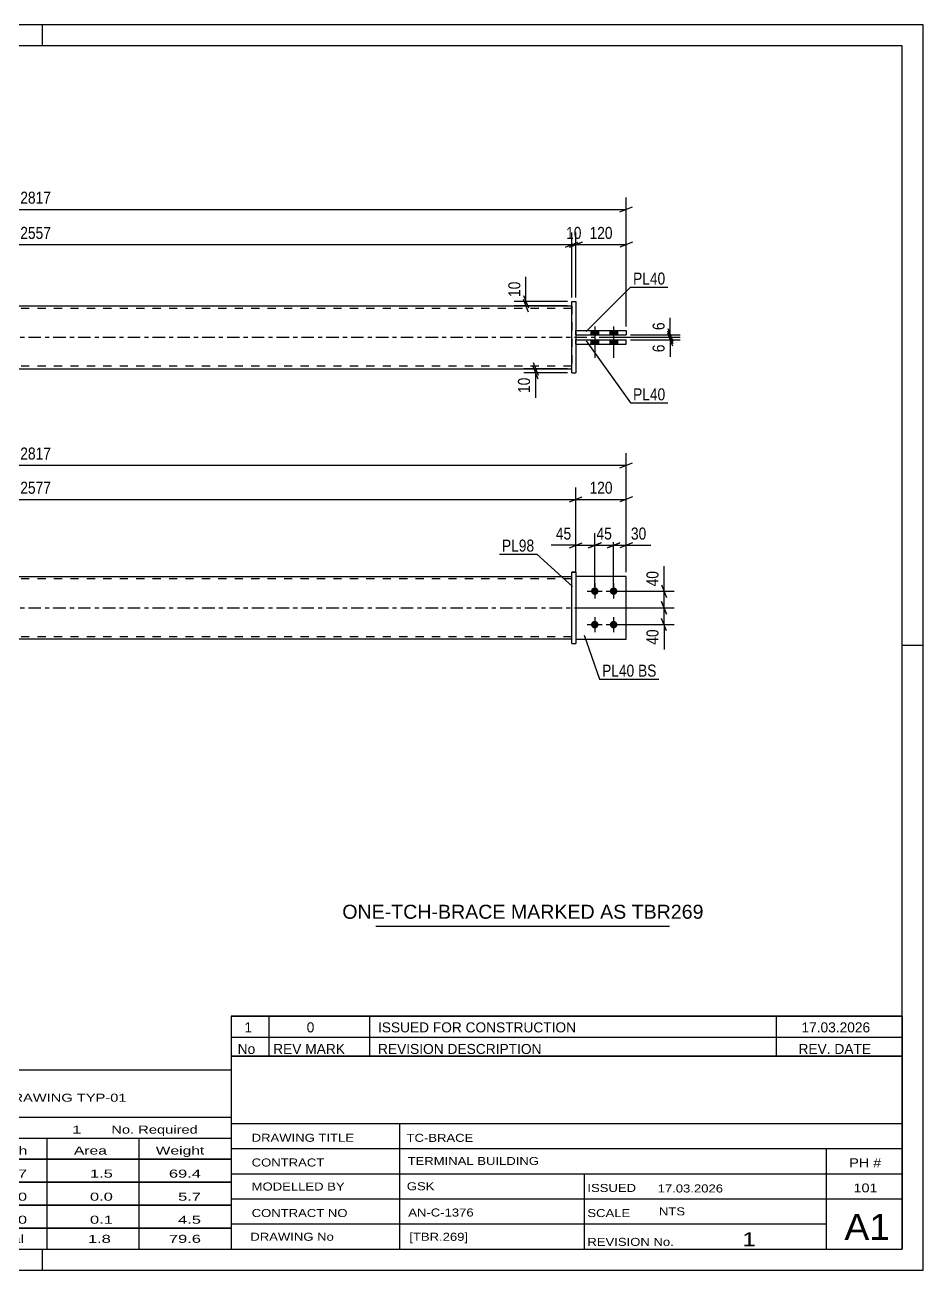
# Model space of a CAD drawing. Header units: millimetres. Extents: x 0 to 420, y 0 to 297.
# Drawn here: x 205.8 to 420, y 0 to 297 of the extents above; entities that cross this region are included whole.
import ezdxf

# ---------------------------------------------------------------- set-up
doc = ezdxf.new("R2010")
doc.units = ezdxf.units.MM
doc.linetypes.add('DXK_LINE_DOT2', pattern=[3.9198, 1.9599, -1.9599])
doc.linetypes.add('DXK_LINE_DOT3', pattern=[5.9187, 2.979, -0.9799, 0.9799, -0.9799])
doc.styles.add('Arial', font='ARIAL.TTF', dxfattribs={"height": 0.2})
doc.styles.add('Arial Narrow', font='ARIALN.TTF', dxfattribs={"height": 0.2})

# ---------------------------------------------------------------- blocks, each defined once
blk = doc.blocks.new('Unknown-580872883-1163')
at = {"color": 5, "linetype": 'Continuous'}
for p, q in [((420, 297), (0, 297)), ((210, 292), (210, 297)), ((420, 0), (420, 297)), ((415, 292), (5, 292)), ((415, 5), (415, 292)), ((420, 149), (415, 149)), ((5, 5), (415, 5)), ((210, 0), (210, 5)), ((0, 0), (420, 0))]:
    blk.add_line(p, q, dxfattribs=at)
blk = doc.blocks.new('Part-580872883-1767 - 1735')
at = {"color": 7, "linetype": 'DXK_LINE_DOT2'}
for p, q in [((349.2, 165.45), (337.2, 165.45)), ((337.2, 165.45), (337.2, 150.45)), ((349.2, 150.45), (349.2, 165.45)), ((337.2, 150.45), (349.2, 150.45))]:
    blk.add_line(p, q, dxfattribs=at)
blk = doc.blocks.new('Part-580872883-1772 - 1735')
at = {"color": 2, "linetype": 'Continuous'}
for p, q in [((349.2, 165.45), (337.2, 165.45)), ((349.2, 150.45), (349.2, 165.45)), ((337.2, 150.45), (349.2, 150.45))]:
    blk.add_line(p, q, dxfattribs=at)
at = {"color": 7, "linetype": 'DXK_LINE_DOT2'}
blk.add_line((337.2, 165.45), (337.2, 150.45), dxfattribs=at)
blk = doc.blocks.new('Part-580872883-1787 - 1735')
at = {"color": 2, "linetype": 'Continuous'}
for p, q in [((337.2, 166.45), (336.2, 166.45)), ((336.2, 149.45), (336.2, 166.45)), ((337.2, 166.45), (337.2, 149.45)), ((336.2, 149.45), (336.2, 149.45)), ((336.2, 149.45), (337.2, 149.45))]:
    blk.add_line(p, q, dxfattribs=at)
at = {"color": 7, "linetype": 'DXK_LINE_DOT2'}
for p, q in [((336.2, 166.45), (336.2, 166.45)), ((336.2, 166.45), (337.2, 166.45)), ((337.2, 166.45), (337.2, 166.45)), ((336.2, 149.45), (337.2, 149.45))]:
    blk.add_line(p, q, dxfattribs=at)
blk = doc.blocks.new('Part-580872883-1807 - 1735')
at = {"color": 2, "linetype": 'Continuous'}
for p, q in [((80.52, 165.45), (336.2, 165.45)), ((336.2, 150.45), (80.52, 150.45))]:
    blk.add_line(p, q, dxfattribs=at)
at = {"color": 7, "linetype": 'DXK_LINE_DOT2'}
for p, q in [((80.52, 150.45), (80.52, 165.45)), ((336.2, 164.85), (80.52, 164.85)), ((336.2, 150.45), (336.2, 165.45)), ((336.2, 151.05), (80.52, 151.05))]:
    blk.add_line(p, q, dxfattribs=at)
at = {"color": 7, "linetype": 'DXK_LINE_DOT3'}
blk.add_line((70.52, 157.95), (346.2, 157.95), dxfattribs=at)
blk = doc.blocks.new('Bolt-580872883-1808 - 1735')
at = {"linetype": 'Continuous'}
for points in [[(341.7, 162.85, -1), (341.7, 161.05, -1)], [(346.2, 162.85, -1), (346.2, 161.05, -1)], [(341.7, 154.85, -1), (341.7, 153.05, -1)], [(346.2, 154.85, -1), (346.2, 153.05, -1)]]:
    blk.add_hatch(color=1, dxfattribs=at).paths.add_polyline_path(points)
at = {"color": 1, "linetype": 'Continuous'}
for p, q in [((341.7, 163.75), (341.7, 160.15)), ((346.2, 163.75), (346.2, 160.15)), ((339.9, 161.95), (343.5, 161.95)), ((344.4, 161.95), (348, 161.95)), ((341.7, 155.75), (341.7, 152.15)), ((346.2, 155.75), (346.2, 152.15)), ((339.9, 153.95), (343.5, 153.95)), ((344.4, 153.95), (348, 153.95))]:
    blk.add_line(p, q, dxfattribs=at)
blk = doc.blocks.new('Part-580872883-1426 - 1390')
at = {"color": 2, "linetype": 'Continuous'}
for p, q in [((336.2, 230.99), (336.2, 230.99)), ((336.2, 213.99), (336.2, 230.99)), ((336.2, 230.99), (337.2, 230.99)), ((337.2, 230.99), (337.2, 230.99)), ((337.2, 230.99), (337.2, 213.99)), ((336.2, 213.99), (337.2, 213.99)), ((336.2, 213.99), (336.2, 213.99)), ((337.2, 213.99), (337.2, 213.99))]:
    blk.add_line(p, q, dxfattribs=at)
at = {"color": 7, "linetype": 'DXK_LINE_DOT2'}
for p, q in [((336.2, 230.99), (336.2, 230.99)), ((336.2, 230.99), (337.2, 230.99)), ((336.2, 213.99), (337.2, 213.99))]:
    blk.add_line(p, q, dxfattribs=at)
blk = doc.blocks.new('Part-580872883-1458 - 1390')
at = {"color": 2, "linetype": 'Continuous'}
for p, q in [((337.2, 224.09), (349.2, 224.09)), ((337.2, 223.09), (349.2, 223.09)), ((349.2, 224.09), (349.2, 223.09))]:
    blk.add_line(p, q, dxfattribs=at)
at = {"color": 7, "linetype": 'DXK_LINE_DOT2'}
for p, q in [((337.2, 223.09), (337.2, 224.09)), ((337.2, 224.09), (349.2, 224.09)), ((337.2, 223.09), (349.2, 223.09)), ((349.2, 224.09), (349.2, 224.09))]:
    blk.add_line(p, q, dxfattribs=at)
blk = doc.blocks.new('Part-580872883-1431 - 1390')
at = {"color": 2, "linetype": 'Continuous'}
for p, q in [((337.2, 221.89), (349.2, 221.89)), ((337.2, 220.89), (349.2, 220.89)), ((349.2, 220.89), (349.2, 221.89))]:
    blk.add_line(p, q, dxfattribs=at)
at = {"color": 7, "linetype": 'DXK_LINE_DOT2'}
for p, q in [((337.2, 220.89), (337.2, 221.89)), ((337.2, 221.89), (349.2, 221.89)), ((337.2, 220.89), (349.2, 220.89))]:
    blk.add_line(p, q, dxfattribs=at)
blk = doc.blocks.new('Part-580872883-1446 - 1390')
at = {"color": 2, "linetype": 'Continuous'}
for p, q in [((80.52, 229.99), (336.2, 229.99)), ((80.52, 214.99), (336.2, 214.99))]:
    blk.add_line(p, q, dxfattribs=at)
at = {"color": 7, "linetype": 'DXK_LINE_DOT2'}
for p, q in [((80.52, 214.99), (80.52, 229.99)), ((336.2, 229.39), (80.52, 229.39)), ((336.2, 229.99), (336.2, 214.99)), ((336.2, 215.59), (80.52, 215.59))]:
    blk.add_line(p, q, dxfattribs=at)
at = {"color": 7, "linetype": 'DXK_LINE_DOT3'}
blk.add_line((70.52, 222.49), (346.2, 222.49), dxfattribs=at)
blk = doc.blocks.new('Bolt-580872883-1447 - 1390')
at = {"linetype": 'Continuous'}
for points in [[(342.6, 224.09), (340.8, 224.09), (340.8, 223.09), (342.6, 223.09)], [(342.6, 224.09), (340.8, 224.09), (340.8, 223.09), (342.6, 223.09)], [(347.1, 224.09), (345.3, 224.09), (345.3, 223.09), (347.1, 223.09)], [(347.1, 224.09), (345.3, 224.09), (345.3, 223.09), (347.1, 223.09)], [(342.6, 221.89), (340.8, 221.89), (340.8, 220.89), (342.6, 220.89)], [(342.6, 221.89), (340.8, 221.89), (340.8, 220.89), (342.6, 220.89)], [(347.1, 221.89), (345.3, 221.89), (345.3, 220.89), (347.1, 220.89)], [(347.1, 221.89), (345.3, 221.89), (345.3, 220.89), (347.1, 220.89)]]:
    blk.add_hatch(color=1, dxfattribs=at).paths.add_polyline_path(points)
at = {"color": 1, "linetype": 'Continuous'}
for p, q in [((340.8, 224.09), (340.8, 223.09)), ((340.8, 224.09), (340.8, 223.09)), ((341.7, 225.09), (341.7, 217.59)), ((341.7, 225.09), (341.7, 217.59)), ((342.6, 224.09), (342.6, 223.09)), ((342.6, 224.09), (342.6, 223.09)), ((345.3, 224.09), (345.3, 223.09)), ((345.3, 224.09), (345.3, 223.09)), ((346.2, 225.09), (346.2, 217.59)), ((346.2, 225.09), (346.2, 217.59)), ((347.1, 224.09), (347.1, 223.09)), ((347.1, 224.09), (347.1, 223.09)), ((340.8, 221.89), (340.8, 220.89)), ((340.8, 221.89), (340.8, 220.89)), ((342.6, 221.89), (342.6, 220.89)), ((342.6, 221.89), (342.6, 220.89)), ((345.3, 221.89), (345.3, 220.89)), ((345.3, 221.89), (345.3, 220.89)), ((347.1, 221.89), (347.1, 220.89)), ((347.1, 221.89), (347.1, 220.89))]:
    blk.add_line(p, q, dxfattribs=at)
blk = doc.blocks.new('StraightDimension-580872883-1818 - 1735')
at = {"color": 7, "linetype": 'Continuous'}
for p, q in [((346.2, 162.95), (346.2, 175.74)), ((349.2, 166.45), (349.2, 175.74)), ((344.7, 172.29), (347.7, 173.49)), ((346.2, 172.89), (349.2, 172.89)), ((350.7, 173.49), (347.7, 172.29))]:
    blk.add_line(p, q, dxfattribs=at)
at = {"color": 0}
blk.add_wipeout([(354.58, 173.64), (354.58, 177.84), (349.73, 177.84), (349.73, 173.64)], dxfattribs=at)
at = {"color": 7, "linetype": 'Continuous'}
blk.add_line((349.2, 172.89), (355.11, 172.89), dxfattribs=at)
blk.add_line((349.2, 172.89), (355.11, 172.89), dxfattribs=at)
at = {"color": 3, "style": 'Arial Narrow'}
blk.add_text('30', height=2.863, dxfattribs=at).set_placement((350.33, 174.24))
blk = doc.blocks.new('StraightDimension-580872883-1834 - 1735')
at = {"color": 7, "linetype": 'Continuous'}
for p, q in [((341.7, 162.95), (341.7, 175.74)), ((346.2, 162.95), (346.2, 175.74)), ((340.2, 172.29), (343.2, 173.49)), ((341.7, 172.89), (346.2, 172.89)), ((347.7, 173.49), (344.7, 172.29))]:
    blk.add_line(p, q, dxfattribs=at)
at = {"color": 0}
blk.add_wipeout([(346.38, 173.64), (346.38, 177.84), (341.52, 177.84), (341.52, 173.64)], dxfattribs=at)
at = {"color": 3, "style": 'Arial Narrow'}
blk.add_text('45', height=2.863, dxfattribs=at).set_placement((342.12, 174.24))
blk = doc.blocks.new('StraightDimension-580872883-1847 - 1735')
at = {"color": 7, "linetype": 'Continuous'}
for p, q in [((337.2, 166.45), (337.2, 175.74)), ((341.7, 162.95), (341.7, 175.74)), ((335.7, 172.29), (338.7, 173.49)), ((337.2, 172.89), (341.7, 172.89)), ((343.2, 173.49), (340.2, 172.29))]:
    blk.add_line(p, q, dxfattribs=at)
at = {"color": 0}
blk.add_wipeout([(336.68, 173.64), (336.68, 177.84), (331.82, 177.84), (331.82, 173.64)], dxfattribs=at)
at = {"color": 7, "linetype": 'Continuous'}
blk.add_line((337.2, 172.89), (331.29, 172.89), dxfattribs=at)
blk.add_line((337.2, 172.89), (331.29, 172.89), dxfattribs=at)
at = {"color": 3, "style": 'Arial Narrow'}
blk.add_text('45', height=2.863, dxfattribs=at).set_placement((332.42, 174.24))
blk = doc.blocks.new('StraightDimension-580872883-1864 - 1735')
at = {"color": 7, "linetype": 'Continuous'}
for p, q in [((67.52, 166.45), (67.52, 194.83)), ((349.2, 166.45), (349.2, 194.83)), ((69.02, 192.58), (66.02, 191.38)), ((67.52, 191.98), (349.2, 191.98)), ((347.7, 191.38), (350.7, 192.58))]:
    blk.add_line(p, q, dxfattribs=at)
at = {"color": 0}
blk.add_wipeout([(212.62, 192.73), (212.62, 196.93), (204.1, 196.93), (204.1, 192.73)], dxfattribs=at)
at = {"color": 3, "style": 'Arial Narrow'}
blk.add_text('2817', height=2.863, dxfattribs=at).set_placement((204.7, 193.33))
blk = doc.blocks.new('StraightDimension-580872883-1884 - 1735')
at = {"color": 7, "linetype": 'Continuous'}
for p, q in [((357.64, 163.45), (358.84, 160.45)), ((347.2, 161.95), (360.64, 161.95)), ((358.24, 157.95), (358.24, 161.95)), ((338.2, 157.95), (360.64, 157.95)), ((358.84, 156.45), (357.64, 159.45))]:
    blk.add_line(p, q, dxfattribs=at)
at = {"color": 0}
blk.add_wipeout([(357.49, 167.34), (353.29, 167.34), (353.29, 162.48), (357.49, 162.48)], dxfattribs=at)
at = {"color": 7, "linetype": 'Continuous'}
blk.add_line((358.24, 161.95), (358.24, 167.86), dxfattribs=at)
blk.add_line((358.24, 161.95), (358.24, 167.86), dxfattribs=at)
at = {"color": 3, "style": 'Arial Narrow'}
blk.add_text('40', height=2.863, rotation=90.0002, dxfattribs=at).set_placement((356.89, 163.08))
blk = doc.blocks.new('StraightDimension-580872883-1893 - 1735')
at = {"color": 7, "linetype": 'Continuous'}
for p, q in [((338.2, 157.95), (360.64, 157.95)), ((357.64, 159.45), (358.84, 156.45)), ((358.24, 153.95), (358.24, 157.95)), ((358.84, 152.45), (357.64, 155.45)), ((347.2, 153.95), (360.64, 153.95))]:
    blk.add_line(p, q, dxfattribs=at)
at = {"color": 0}
blk.add_wipeout([(357.49, 153.43), (353.29, 153.43), (353.29, 148.57), (357.49, 148.57)], dxfattribs=at)
at = {"color": 7, "linetype": 'Continuous'}
blk.add_line((358.24, 153.95), (358.24, 148.05), dxfattribs=at)
blk.add_line((358.24, 153.95), (358.24, 148.05), dxfattribs=at)
at = {"color": 3, "style": 'Arial Narrow'}
blk.add_text('40', height=2.863, rotation=90.0002, dxfattribs=at).set_placement((356.89, 149.17))
blk = doc.blocks.new('StraightDimension-580872883-1903 - 1735')
at = {"color": 7, "linetype": 'Continuous'}
for p, q in [((335.7, 183.23), (338.7, 184.43)), ((337.2, 166.45), (337.2, 186.68)), ((350.7, 184.43), (347.7, 183.23)), ((349.2, 166.45), (349.2, 186.68)), ((337.2, 183.83), (349.2, 183.83))]:
    blk.add_line(p, q, dxfattribs=at)
at = {"color": 0}
blk.add_wipeout([(346.54, 184.58), (346.54, 188.78), (339.86, 188.78), (339.86, 184.58)], dxfattribs=at)
at = {"color": 3, "style": 'Arial Narrow'}
blk.add_text('120', height=2.863, dxfattribs=at).set_placement((340.46, 185.18))
blk = doc.blocks.new('StraightDimension-580872883-1922 - 1735')
at = {"color": 7, "linetype": 'Continuous'}
for p, q in [((81.02, 184.43), (78.02, 183.23)), ((79.52, 158.95), (79.52, 186.68)), ((335.7, 183.23), (338.7, 184.43)), ((337.2, 166.45), (337.2, 186.68)), ((79.52, 183.83), (337.2, 183.83))]:
    blk.add_line(p, q, dxfattribs=at)
at = {"color": 0}
blk.add_wipeout([(212.62, 184.58), (212.62, 188.78), (204.1, 188.78), (204.1, 184.58)], dxfattribs=at)
at = {"color": 3, "style": 'Arial Narrow'}
blk.add_text('2577', height=2.863, dxfattribs=at).set_placement((204.7, 185.18))
blk = doc.blocks.new('StraightDimension-580872883-1658 - 1390')
at = {"color": 7, "linetype": 'Continuous'}
for p, q in [((350.2, 223.09), (362.1, 223.09)), ((359.1, 224.59), (360.3, 221.59)), ((360.3, 220.99), (359.1, 223.99)), ((359.7, 222.49), (359.7, 223.09)), ((344.95, 222.49), (362.1, 222.49))]:
    blk.add_line(p, q, dxfattribs=at)
at = {"color": 0}
blk.add_wipeout([(358.95, 226.64), (354.75, 226.64), (354.75, 223.61), (358.95, 223.61)], dxfattribs=at)
at = {"color": 7, "linetype": 'Continuous'}
blk.add_line((359.7, 223.09), (359.7, 227.17), dxfattribs=at)
blk.add_line((359.7, 223.09), (359.7, 227.17), dxfattribs=at)
at = {"color": 3, "style": 'Arial Narrow'}
blk.add_text('6', height=2.86, rotation=90.0002, dxfattribs=at).set_placement((358.35, 224.21))
blk = doc.blocks.new('StraightDimension-580872883-1535 - 1390')
at = {"color": 7, "linetype": 'Continuous'}
for p, q in [((335.2, 214.99), (324.75, 214.99)), ((335.2, 213.99), (324.75, 213.99)), ((327, 216.49), (328.2, 213.49)), ((328.2, 212.49), (327, 215.49)), ((327.6, 213.99), (327.6, 214.99))]:
    blk.add_line(p, q, dxfattribs=at)
at = {"color": 0}
blk.add_wipeout([(326.85, 213.46), (322.65, 213.46), (322.65, 208.61), (326.85, 208.61)], dxfattribs=at)
at = {"color": 7, "linetype": 'Continuous'}
blk.add_line((327.6, 213.99), (327.6, 208.08), dxfattribs=at)
blk.add_line((327.6, 213.99), (327.6, 208.08), dxfattribs=at)
at = {"color": 3, "style": 'Arial Narrow'}
blk.add_text('10', height=2.863, rotation=90.0002, dxfattribs=at).set_placement((326.25, 209.21))
blk = doc.blocks.new('StraightDimension-580872883-1575 - 1390')
at = {"color": 7, "linetype": 'Continuous'}
for p, q in [((336.2, 231.99), (336.2, 247.45)), ((337.2, 231.99), (337.2, 247.45)), ((334.7, 244), (337.7, 245.2)), ((338.7, 245.2), (335.7, 244)), ((336.2, 244.6), (337.2, 244.6))]:
    blk.add_line(p, q, dxfattribs=at)
at = {"color": 0}
blk.add_wipeout([(339.13, 245.35), (339.13, 249.55), (334.27, 249.55), (334.27, 245.35)], dxfattribs=at)
at = {"color": 3, "style": 'Arial Narrow'}
blk.add_text('10', height=2.863, dxfattribs=at).set_placement((334.87, 245.95))
blk = doc.blocks.new('StraightDimension-580872883-1564 - 1390')
at = {"color": 7, "linetype": 'Continuous'}
for p, q in [((67.52, 225.09), (67.52, 255.86)), ((349.2, 225.09), (349.2, 255.86)), ((69.02, 253.61), (66.02, 252.41)), ((67.52, 253.01), (349.2, 253.01)), ((347.7, 252.41), (350.7, 253.61))]:
    blk.add_line(p, q, dxfattribs=at)
at = {"color": 0}
blk.add_wipeout([(212.62, 253.76), (212.62, 257.96), (204.1, 257.96), (204.1, 253.76)], dxfattribs=at)
at = {"color": 3, "style": 'Arial Narrow'}
blk.add_text('2817', height=2.863, dxfattribs=at).set_placement((204.7, 254.36))
blk = doc.blocks.new('StraightDimension-580872883-1549 - 1390')
at = {"color": 7, "linetype": 'Continuous'}
for p, q in [((324.7, 232.49), (325.9, 229.49)), ((335.2, 230.99), (322.45, 230.99)), ((335.2, 229.99), (322.45, 229.99)), ((325.9, 228.49), (324.7, 231.49)), ((325.3, 229.99), (325.3, 230.99))]:
    blk.add_line(p, q, dxfattribs=at)
at = {"color": 0}
blk.add_wipeout([(324.55, 236.37), (320.35, 236.37), (320.35, 231.51), (324.55, 231.51)], dxfattribs=at)
at = {"color": 7, "linetype": 'Continuous'}
blk.add_line((325.3, 230.99), (325.3, 236.89), dxfattribs=at)
blk.add_line((325.3, 230.99), (325.3, 236.89), dxfattribs=at)
at = {"color": 3, "style": 'Arial Narrow'}
blk.add_text('10', height=2.863, rotation=90.0002, dxfattribs=at).set_placement((323.95, 232.11))
blk = doc.blocks.new('StraightDimension-580872883-1585 - 1390')
at = {"color": 7, "linetype": 'Continuous'}
for p, q in [((80.52, 231.99), (80.52, 247.45)), ((336.2, 231.99), (336.2, 247.45)), ((82.02, 245.2), (79.02, 244)), ((80.52, 244.6), (336.2, 244.6)), ((334.7, 244), (337.7, 245.2))]:
    blk.add_line(p, q, dxfattribs=at)
at = {"color": 0}
blk.add_wipeout([(212.62, 245.35), (212.62, 249.55), (204.1, 249.55), (204.1, 245.35)], dxfattribs=at)
at = {"color": 3, "style": 'Arial Narrow'}
blk.add_text('2557', height=2.863, dxfattribs=at).set_placement((204.7, 245.95))
blk = doc.blocks.new('StraightDimension-580872883-1615 - 1390')
at = {"color": 7, "linetype": 'Continuous'}
for p, q in [((337.2, 231.99), (337.2, 247.45)), ((349.2, 225.09), (349.2, 247.45)), ((335.7, 244), (338.7, 245.2)), ((337.2, 244.6), (349.2, 244.6)), ((350.7, 245.2), (347.7, 244))]:
    blk.add_line(p, q, dxfattribs=at)
at = {"color": 0}
blk.add_wipeout([(346.54, 245.35), (346.54, 249.55), (339.86, 249.55), (339.86, 245.35)], dxfattribs=at)
at = {"color": 3, "style": 'Arial Narrow'}
blk.add_text('120', height=2.863, dxfattribs=at).set_placement((340.46, 245.95))
blk = doc.blocks.new('StraightDimension-580872883-1647 - 1390')
at = {"color": 7, "linetype": 'Continuous'}
for p, q in [((359.1, 223.99), (360.3, 220.99)), ((360.3, 220.39), (359.1, 223.39)), ((344.95, 222.49), (362.1, 222.49)), ((350.2, 221.89), (362.1, 221.89)), ((359.7, 221.89), (359.7, 222.49))]:
    blk.add_line(p, q, dxfattribs=at)
at = {"color": 0}
blk.add_wipeout([(358.95, 221.36), (354.75, 221.36), (354.75, 218.33), (358.95, 218.33)], dxfattribs=at)
at = {"color": 7, "linetype": 'Continuous'}
blk.add_line((359.7, 221.89), (359.7, 217.81), dxfattribs=at)
blk.add_line((359.7, 221.89), (359.7, 217.81), dxfattribs=at)
at = {"color": 3, "style": 'Arial Narrow'}
blk.add_text('6', height=2.86, rotation=90.0002, dxfattribs=at).set_placement((358.35, 218.93))
blk = doc.blocks.new('Unknown-580872883-3687')
at = {"color": 7, "linetype": 'Continuous'}
for p, q in [((255, 51.05), (255, 5)), ((255, 51.05), (415, 51.05)), ((415, 51), (415, 5)), ((255, 35), (415, 35)), ((295.14, 35), (295.14, 5)), ((255, 29), (415, 29)), ((397, 5.05), (397, 29.05)), ((255, 23), (415, 23)), ((339.14, 23), (339.14, 5)), ((255, 17), (415, 17)), ((255, 11), (397, 11)), ((255, 5), (415, 5))]:
    blk.add_line(p, q, dxfattribs=at)
at = {"color": 7, "style": 'Arial Narrow'}
for s, height, width, p in [('DRAWING TITLE', 1.9089, 1.425378, (259.88, 30.61)), ('TC-BRACE', 1.909, 1.425378, (296.81, 30.59)), ('TERMINAL BUILDING', 1.9089, 1.425378, (297.06, 25.07)), ('CONTRACT', 1.909, 1.425378, (259.88, 24.71)), ('MODELLED BY', 1.9089, 1.425378, (259.88, 18.98)), ('GSK', 1.909, 1.425378, (296.88, 19.04)), ('ISSUED', 1.909, 1.425378, (339.94, 18.64)), ('17.03.2026', 1.909, 1.425378, (356.69, 18.52)), ('CONTRACT NO', 1.9089, 1.425378, (259.88, 12.66)), ('AN-C-1376', 1.909, 1.425378, (297.23, 12.78)), ('SCALE', 1.909, 1.425378, (339.94, 12.65)), ('A1', 6.204, 1.25, (401.24, 7.2)), ('DRAWING No', 1.909, 1.425378, (259.56, 7)), ('[TBR.269]', 1.909, 1.425378, (297.46, 6.99)), ('1', 3.34, 1.5, (376.91, 5.68)), ('REVISION No.', 1.9089, 1.425378, (339.94, 5.77))]:
    blk.add_text(s, height=height, dxfattribs=dict(at, width=width)).set_placement(p)
at = {"color": 7, "linetype": 'Continuous', "style": 'Arial Narrow'}
for s, height, width, p in [('PH #', 2.1, 1.42538, (402.4, 24.55)), ('101', 2.1, 1.42538, (403.41, 18.55)), ('NTS', 1.909, 1.425378, (357, 13.05))]:
    blk.add_text(s, height=height, dxfattribs=dict(at, width=width)).set_placement(p)
blk = doc.blocks.new('Unknown-580872883-3688')
at = {"color": 7, "linetype": 'Continuous'}
for p, q in [((255, 60.55), (415, 60.55)), ((415, 60.55), (255, 60.55)), ((255, 60.55), (255, 55.55)), ((264, 60.55), (264, 55.55)), ((288, 60.55), (288, 55.55)), ((385, 60.55), (385, 55.55)), ((415, 60.55), (415, 55.55)), ((255, 55.55), (415, 55.55)), ((255, 55.55), (255, 51.05)), ((255, 55.55), (415, 55.55)), ((264, 55.55), (264, 51.05)), ((288, 55.55), (288, 51.05)), ((385, 55.55), (385, 51.05)), ((415, 55.55), (415, 51.05)), ((415, 51.05), (255, 51.05))]:
    blk.add_line(p, q, dxfattribs=at)
at = {"color": 7, "linetype": 'Continuous', "style": 'Arial Narrow'}
for s, height, width, p in [('1', 2.39, 1.196471, (258.16, 56.7)), ('0', 2.39, 1.196471, (273, 56.7)), ('ISSUED FOR CONSTRUCTION', 2.3861, 1.196471, (290, 56.7)), ('17.03.2026', 2.386, 1.196471, (391, 56.7)), ('No', 2.386, 1.2, (256.54, 51.55)), ('REV MARK', 2.386, 1.2, (265, 51.55)), ('REVISION DESCRIPTION', 2.3861, 1.2, (290, 51.55)), ('REV. DATE', 2.386, 1.2, (390.28, 51.55))]:
    blk.add_text(s, height=height, dxfattribs=dict(at, width=width)).set_placement(p)
blk = doc.blocks.new('Unknown-580872883-3689')
at = {"color": 7, "linetype": 'Continuous'}
for p, q in [((95, 47.75), (255, 47.75)), ((95, 36.5), (95, 47.75)), ((255, 47.75), (255, 36.5)), ((95, 36.5), (255, 36.5)), ((95, 36.5), (95, 31.5)), ((255, 36.5), (255, 31.5)), ((95, 31.5), (255, 31.5)), ((95, 31.5), (95, 26.5)), ((119, 31.5), (119, 26.5)), ((154.5, 31.5), (154.5, 26.5)), ((180.5, 31.5), (180.5, 26.5)), ((193.5, 31.5), (193.5, 26.5)), ((211, 31.5), (211, 26.5)), ((233, 31.5), (233, 26.5)), ((255, 31.5), (255, 26.5)), ((95, 26.5), (255, 26.5)), ((95, 26.45), (95, 21.05)), ((95, 26.45), (255, 26.45)), ((119, 26.5), (119, 21)), ((154.5, 26.5), (154.5, 21)), ((180.5, 26.5), (180.5, 21)), ((193.5, 26.5), (193.5, 21)), ((211, 26.5), (211, 21)), ((233, 26.5), (233, 21)), ((255, 26.45), (255, 21.05)), ((95, 21.05), (255, 21.05)), ((95, 20.95), (95, 15.55)), ((95, 20.95), (255, 20.95)), ((119, 21), (119, 15.5)), ((154.5, 21), (154.5, 15.5)), ((180.5, 21), (180.5, 15.5)), ((193.5, 21), (193.5, 15.5)), ((211, 21), (211, 15.5)), ((233, 21), (233, 15.5)), ((255, 20.95), (255, 15.55)), ((95, 15.55), (255, 15.55)), ((95, 15.45), (95, 10.05)), ((95, 15.45), (255, 15.45)), ((119, 15.5), (119, 10)), ((154.5, 15.5), (154.5, 10)), ((180.5, 15.5), (180.5, 10)), ((193.5, 15.5), (193.5, 10)), ((211, 15.5), (211, 10)), ((233, 15.5), (233, 10)), ((255, 15.45), (255, 10.05)), ((95, 10.05), (255, 10.05)), ((95, 10), (255, 10)), ((95, 10), (95, 5)), ((211, 10), (211, 5)), ((233, 10), (233, 5)), ((255, 10), (255, 5)), ((95, 5), (255, 5))]:
    blk.add_line(p, q, dxfattribs=at)
at = {"color": 7, "style": 'Arial Narrow'}
for s, height, width, p in [('GENERAL NOTES & WELD DETAILS :', 2.8633, 1.4, (96.15, 40.06)), ('REFER TYP DRAWING TYP-01', 1.9089, 1.6, (179.7, 40.16)), ("MATERIAL LIST FOR ASSEMBLY MK'D", 1.9089, 1.6, (96.15, 32.56)), ('TBR269', 1.909, 1.794707, (187.59, 32.47)), ('1', 1.91, 1.794707, (217.08, 32.56)), ('No. Required', 1.9089, 1.6, (226.41, 32.56)), ('Mark', 1.909, 1.7, (96.34, 27.5)), ('Profile', 1.909, 1.7, (129.41, 27.5)), ('Material', 1.909, 1.7, (159.54, 27.56)), ('No.', 1.909, 1.7, (184.5, 27.56)), ('Length', 1.909, 1.7, (195, 27.56)), ('Area', 1.909, 1.7, (217.5, 27.56)), ('Weight', 1.909, 1.7, (237, 27.56))]:
    blk.add_text(s, height=height, dxfattribs=dict(at, width=width)).set_placement(p)
at = {"color": 7, "linetype": 'Continuous', "style": 'Arial Narrow'}
for s, height, width, p in [('TBR269', 1.909, 1.794707, (96.5, 22.06)), ('SHS150*6', 1.909, 1.794707, (121, 22.06)), ('E350', 1.909, 1.794707, (160.74, 22.06)), ('1', 1.91, 1.794707, (184.86, 22.06)), ('2557', 1.909, 1.794707, (197.58, 22.06)), ('1.5', 1.909, 1.794707, (221.32, 22.06)), ('69.4', 1.909, 1.794707, (240.14, 22.06)), ('PL40', 1.909, 1.794707, (96.5, 16.56)), ('PL10*120', 1.909, 1.794707, (121, 16.56)), ('E350', 1.909, 1.794707, (160.74, 16.56)), ('4', 1.91, 1.794707, (184.86, 16.56)), ('150', 1.909, 1.794707, (199.77, 16.56)), ('0.0', 1.909, 1.794707, (221.32, 16.56)), ('5.7', 1.909, 1.794707, (242.33, 16.56)), ('PL98', 1.909, 1.794707, (96.5, 11.06)), ('PL10*170', 1.909, 1.794707, (121, 11.06)), ('E350', 1.909, 1.794707, (160.74, 11.06)), ('2', 1.91, 1.794707, (184.86, 11.06)), ('170', 1.909, 1.794707, (199.77, 11.06)), ('0.1', 1.909, 1.794707, (221.32, 11.06)), ('4.5', 1.909, 1.794707, (242.33, 11.06)), ('Total', 1.909, 1.7, (197.33, 6.5)), ('1.8', 1.909, 1.794707, (220.83, 6.5)), ('79.6', 1.909, 1.794707, (240.14, 6.5))]:
    blk.add_text(s, height=height, dxfattribs=dict(at, width=width)).set_placement(p)
blk = doc.blocks.new('Unknown-580872883-3690')
at = {"color": 7, "linetype": 'Continuous'}
blk.add_line((289.5, 82.05), (359.5, 82.05), dxfattribs=at)
at = {"color": 7, "style": 'Arial'}
blk.add_text('ONE-TCH-BRACE MARKED AS TBR269', height=3.3428, dxfattribs=at).set_placement((281.49, 83.8))
blk = doc.blocks.new('Mark-580872883-1783 - 1735')
at = {"color": 0}
blk.add_wipeout([(327.25, 171.37), (327.25, 174.37), (319.58, 174.37), (319.58, 171.37)], dxfattribs=at)
blk.add_wipeout([(327.25, 171.37), (327.25, 174.37), (319.58, 174.37), (319.58, 171.37)], dxfattribs=at)
at = {"color": 30, "linetype": 'Continuous'}
for p in [(318.98, 170.77), (336.43, 163.03)]:
    blk.add_line(p, (327.85, 170.77), dxfattribs=at)
at = {"color": 3, "style": 'Arial Narrow'}
blk.add_text('PL98', height=2.863, dxfattribs=at).set_placement((319.58, 171.37))
blk = doc.blocks.new('MarkSet-580872883-2059 - 1735')
at = {"color": 0}
blk.add_wipeout([(351.12, 141.55), (351.12, 144.55), (343.45, 144.55), (343.45, 141.55)], dxfattribs=at)
blk.add_wipeout([(351.12, 141.55), (351.12, 144.55), (343.45, 144.55), (343.45, 141.55)], dxfattribs=at)
at = {"color": 30, "linetype": 'Continuous'}
blk.add_line((339.21, 151.42), (342.85, 140.95), dxfattribs=at)
at = {"color": 0}
blk.add_wipeout([(356.4, 141.55), (356.4, 144.55), (352.02, 144.55), (352.02, 141.55)], dxfattribs=at)
blk.add_wipeout([(356.4, 141.55), (356.4, 144.55), (352.02, 144.55), (352.02, 141.55)], dxfattribs=at)
at = {"color": 30, "linetype": 'Continuous'}
blk.add_line((342.85, 140.95), (357, 140.95), dxfattribs=at)
at = {"color": 3, "style": 'Arial Narrow'}
for s, p in [('PL40', (343.45, 141.55)), ('BS', (352.02, 141.55))]:
    blk.add_text(s, height=2.863, dxfattribs=at).set_placement(p)
blk = doc.blocks.new('Mark-580872883-1427 - 1390')
at = {"color": 0}
blk.add_wipeout([(358.51, 207.45), (358.51, 210.45), (350.84, 210.45), (350.84, 207.45)], dxfattribs=at)
blk.add_wipeout([(358.51, 207.45), (358.51, 210.45), (350.84, 210.45), (350.84, 207.45)], dxfattribs=at)
at = {"color": 30, "linetype": 'Continuous'}
for p, q in [((339.63, 221.66), (350.24, 206.85)), ((350.24, 206.85), (359.11, 206.85))]:
    blk.add_line(p, q, dxfattribs=at)
at = {"color": 3, "style": 'Arial Narrow'}
blk.add_text('PL40', height=2.863, dxfattribs=at).set_placement((350.84, 207.45))
blk = doc.blocks.new('Mark-580872883-1454 - 1390')
at = {"color": 0}
blk.add_wipeout([(358.51, 235.07), (358.51, 238.07), (350.84, 238.07), (350.84, 235.07)], dxfattribs=at)
blk.add_wipeout([(358.51, 235.07), (358.51, 238.07), (350.84, 238.07), (350.84, 235.07)], dxfattribs=at)
at = {"color": 30, "linetype": 'Continuous'}
for p, q in [((339.63, 223.86), (350.24, 234.47)), ((350.24, 234.47), (359.11, 234.47))]:
    blk.add_line(p, q, dxfattribs=at)
at = {"color": 3, "style": 'Arial Narrow'}
blk.add_text('PL40', height=2.863, dxfattribs=at).set_placement((350.84, 235.07))

msp = doc.modelspace()

# ---------------------------------------------------------------- block references
for name in ['Unknown-580872883-1163', 'Part-580872883-1446 - 1390', 'Part-580872883-1426 - 1390', 'Part-580872883-1458 - 1390', 'Bolt-580872883-1447 - 1390', 'Part-580872883-1431 - 1390', 'Part-580872883-1787 - 1735', 'Part-580872883-1807 - 1735', 'Part-580872883-1767 - 1735', 'Part-580872883-1772 - 1735', 'Bolt-580872883-1808 - 1735', 'Unknown-580872883-3690', 'Unknown-580872883-3688', 'Unknown-580872883-3687', 'Unknown-580872883-3689']:
    msp.add_blockref(name, (0, 0))

# ---------------------------------------------------------------- next in the draw order: block references
for name in ['StraightDimension-580872883-1575 - 1390', 'StraightDimension-580872883-1658 - 1390', 'StraightDimension-580872883-1535 - 1390', 'StraightDimension-580872883-1818 - 1735']:
    msp.add_blockref(name, (0, 0))

# ---------------------------------------------------------------- next in the draw order: block references
for name in ['StraightDimension-580872883-1564 - 1390', 'StraightDimension-580872883-1834 - 1735']:
    msp.add_blockref(name, (0, 0))

# ---------------------------------------------------------------- next in the draw order: block references
for name in ['StraightDimension-580872883-1549 - 1390', 'StraightDimension-580872883-1847 - 1735']:
    msp.add_blockref(name, (0, 0))

# ---------------------------------------------------------------- next in the draw order: block references
for name in ['StraightDimension-580872883-1585 - 1390', 'StraightDimension-580872883-1864 - 1735']:
    msp.add_blockref(name, (0, 0))

# ---------------------------------------------------------------- next in the draw order: block references
for name in ['StraightDimension-580872883-1615 - 1390', 'StraightDimension-580872883-1884 - 1735']:
    msp.add_blockref(name, (0, 0))

# ---------------------------------------------------------------- next in the draw order: block references
for name in ['StraightDimension-580872883-1647 - 1390', 'StraightDimension-580872883-1903 - 1735', 'StraightDimension-580872883-1893 - 1735']:
    msp.add_blockref(name, (0, 0))

# ---------------------------------------------------------------- next in the draw order: block references
for name in ['Mark-580872883-1454 - 1390', 'Mark-580872883-1427 - 1390', 'StraightDimension-580872883-1922 - 1735', 'MarkSet-580872883-2059 - 1735']:
    msp.add_blockref(name, (0, 0))

# ---------------------------------------------------------------- next in the draw order: block references
msp.add_blockref('Mark-580872883-1783 - 1735', (0, 0))

doc.saveas('drawing.dxf')
